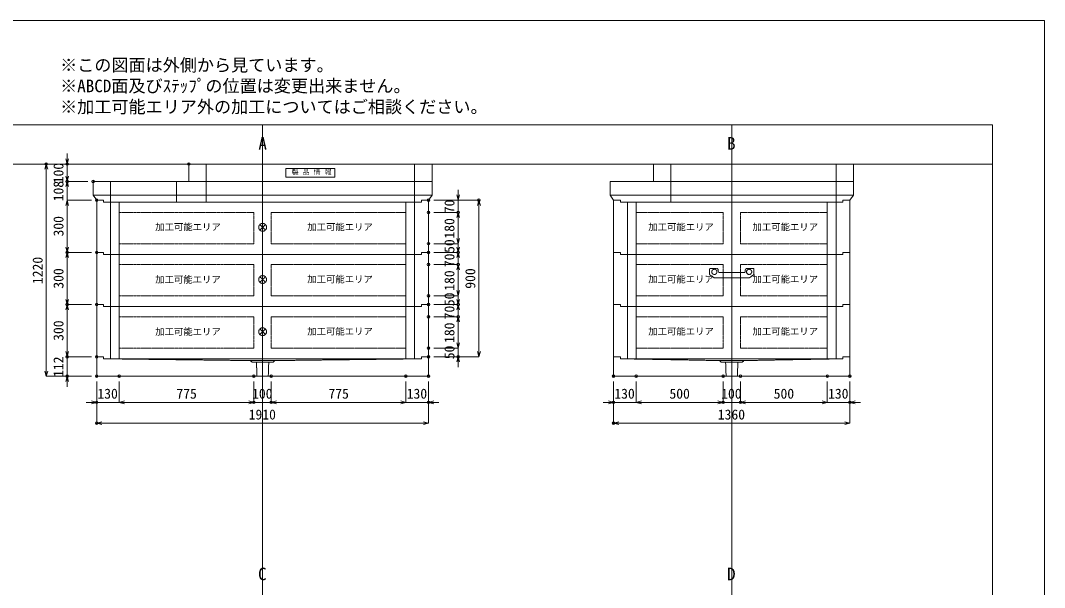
# Model space of a CAD drawing. Units: millimetres, scale not verified. Extents: x -4455 to 4455, y -3150 to 3150.
# Drawn here: x -1438 to 4455, y -109 to 3150 of the extents above; entities that cross this region are included whole.
import ezdxf
from ezdxf.enums import TextEntityAlignment as Align

# ---------------------------------------------------------------- set-up
doc = ezdxf.new("R2010")
doc.units = ezdxf.units.MM
doc.header["$LTSCALE"] = 30
doc.header["$PDMODE"] = 32
doc.header["$PDSIZE"] = 15
doc.linetypes.add('LONG_DASHED1', pattern=[7, 6, -1])
doc.linetypes.add('LONG_DOUBLE_CHAIN', pattern=[21.8, 18, -1, 0.6, -0.6, 0.6, -1])
for name, color, linetype, lineweight in [('0-0_D-TTL', 7, 'Continuous', 9), ('0-1_Defpoints', 7, 'Continuous', 9), ('0-3_D-TTL-TXT', 7, 'Continuous', 9), ('0-4_D-STR-TXT', 7, 'Continuous', 9), ('0-5_0', 134, 'Continuous', 9), ('0-6_D-STR', 7, 'Continuous', 9), ('0-7_D-STR-DIM', 3, 'Continuous', 9), ('0-8_D-STR-STR1', 7, 'LONG_DASHED1', 9), ('0-9_D-STR-STR5', 1, 'LONG_DOUBLE_CHAIN', 9), ('0-A_D-STR-STR3', 2, 'LONG_DASHED1', 9)]:
    doc.layers.add(name, color=color, linetype=linetype, lineweight=lineweight)
doc.styles.add('ＭＳ ゴシック', font='')
doc.styles.get('ＭＳ ゴシック').set_extended_font_data('MS Gothic')

# ---------------------------------------------------------------- blocks, each defined once
blk = doc.blocks.new('A$C4DE05FD1')
at = {"layer": '0-0_D-TTL', "color": 134}
for p, q in [((6000, 114000), (172200, 114000)), ((172200, 114000), (172200, 6000))]:
    blk.add_line(p, q, dxfattribs=at)
at = {"layer": '0-1_Defpoints', "color": 134}
for p, q in [((0, 126000), (178200, 126000)), ((178200, 126000), (178200, 0))]:
    blk.add_line(p, q, dxfattribs=at)
at = {"layer": '0-3_D-TTL-TXT', "style": 'ＭＳ ゴシック'}
for s, p in [('※この図面は外側から見ています。', (64891.4, 119723.5)), ('※ABCD面及びｽﾃｯﾌﾟの位置は変更出来ません。', (64891.4, 117323.5)), ('※加工可能エリア外の加工についてはご相談ください。', (64891.4, 114923.5))]:
    blk.add_text(s, height=1443, dxfattribs=at).set_placement(p, align=Align.BOTTOM_LEFT)
blk = doc.blocks.new('A$C31CA379A')
at = {"layer": '0-4_D-STR-TXT', "style": 'ＭＳ ゴシック'}
for s, p in [('A', (-488.8, -3285.8)), ('B', (53457.9, -3285.8)), ('C', (-527.1, -52785.8)), ('D', (53457.9, -52785.8))]:
    blk.add_text(s, height=1443, dxfattribs=at).set_placement(p, align=Align.BOTTOM_LEFT)
blk = doc.blocks.new('A$C0EB83927')
at = {"layer": '0-6_D-STR'}
for p, q in [((-28650, 360), (-28650, -3000)), ((-28650, 360), (-27450, 360)), ((-27450, 0), (-27450, 360)), ((27450, 0), (-27450, 0)), ((28650, 360), (27450, 360)), ((27450, 0), (27450, 360)), ((28650, 360), (28650, -3000)), ((28650, -3000), (-28650, -3000))]:
    blk.add_line(p, q, dxfattribs=at)
at = {"layer": '0-6_D-STR', "linetype": 'LONG_DASHED1'}
for p, q in [((-26520, 0), (-2100, -300)), ((26520, 0), (2100, -300)), ((-1800, -570), (-2100, -300)), ((-2100, -300), (2100, -300)), ((-1800, -570), (1800, -570)), ((-979.9, -3000), (-1057.5, -570)), ((979.9, -3000), (1057.5, -570)), ((1800, -570), (2100, -300))]:
    blk.add_line(p, q, dxfattribs=at)
blk = doc.blocks.new('_Open30')
at = {"layer": '0-5_0', "color": 7}
blk.add_line((0, 0), (-30, 0), dxfattribs=at)
blk.add_lwpolyline([(-30, 8.04), (0, 0), (-30, -8.04)], dxfattribs=at)
blk = doc.blocks.new('A$C78C0291E')
at = {"layer": '0-6_D-STR'}
for p, q in [((-20400, 360), (-20400, -3000)), ((-20400, 360), (-19200, 360)), ((-19200, 0), (-19200, 360)), ((-19200, 0), (19200, 0)), ((20400, 360), (19200, 360)), ((19200, 0), (19200, 360)), ((20400, 360), (20400, -3000)), ((-20400, -3000), (20400, -3000))]:
    blk.add_line(p, q, dxfattribs=at)
at = {"layer": '0-6_D-STR', "linetype": 'LONG_DASHED1'}
for p, q in [((-18270, 0), (-2100, -300)), ((18270, 0), (2100, -300)), ((-1800, -570), (-2100, -300)), ((2100, -300), (-2100, -300)), ((1800, -570), (-1800, -570)), ((-979.9, -3000), (-1057.5, -570)), ((979.9, -3000), (1057.5, -570)), ((1800, -570), (2100, -300))]:
    blk.add_line(p, q, dxfattribs=at)
blk = doc.blocks.new('A$C27844A11')
at = {"layer": '0-A_D-STR-STR3'}
for p, q in [((-3840, 1500), (-3840, 680.3)), ((-3773.2, 555.5), (-3090.6, 50.4)), ((-3690, 1650), (-2637.7, 1650)), ((2924.2, 0), (-2924.2, 0)), ((-2338.8, 1376.1), (-2313.1, 1081.9)), ((2163.6, 945), (-2163.6, 945)), ((2338.8, 1376.1), (2313.1, 1081.9)), ((3690, 1650), (2637.7, 1650)), ((3773.2, 555.5), (3090.6, 50.4)), ((3840, 1500), (3840, 680.3))]:
    blk.add_line(p, q, dxfattribs=at)
for centre in [(-3000, 1050), (3000, 1050)]:
    blk.add_circle(centre, 450, dxfattribs=at)
for centre, radius, start, end in [((-3690, 1500), 150, 90, 180), ((-3690, 680.3), 150, 180, 236.30993), ((-2924.2, 300), 300, 236.30993, 270), ((-2637.7, 1350), 300, 5, 90), ((-2163.6, 1095), 150, 185, 270), ((2163.6, 1095), 150, 270, 355), ((2637.7, 1350), 300, 90, 175), ((2924.2, 300), 300, 270, 303.69007), ((3690, 1500), 150, 0, 90), ((3690, 680.3), 150, 303.69007, 0)]:
    blk.add_arc(centre, radius, start, end, dxfattribs=at)
blk = doc.blocks.new('A$C37B4339D')
at = {"layer": '0-6_D-STR', "linetype": 'LONG_DASHED1'}
for p, q in [((-26250, 0), (-26250, 3600)), ((9750, 0), (9750, 3600)), ((14850, 0), (14850, 3600)), ((26250, 0), (26250, 3600))]:
    blk.add_line(p, q, dxfattribs=at)
at = {"layer": '0-6_D-STR'}
for p, q in [((29250, 1230), (-29250, 1230)), ((-28650, 360), (-27450, 360)), ((-27450, 0), (-27450, 360)), ((28650, 360), (27450, 360))]:
    blk.add_line(p, q, dxfattribs=at)
for points in [[(-29250, 3600), (29250, 3600), (29250, 1230), (28650, 360)], [(-29250, 3600), (-29250, 1230), (-28650, 360)], [(-27450, 0), (27450, 0), (27450, 360)]]:
    blk.add_lwpolyline(points, dxfattribs=at)
blk = doc.blocks.new('A$C3FC15DFF')
at = {"layer": '0-8_D-STR-STR1', "linetype": 'Continuous'}
blk.add_lwpolyline([(-4230, 0), (4230, 0), (4230, -1500), (-4230, -1500)], close=True, dxfattribs=at)
at = {"layer": '0-8_D-STR-STR1', "style": 'ＭＳ ゴシック'}
blk.add_text('製 品 情 報', height=865.9, dxfattribs=at).set_placement((-3224.4, -1323.8), align=Align.BOTTOM_LEFT)
blk = doc.blocks.new('A$C08DA0B1C')
at = {"layer": '0-6_D-STR'}
blk.add_line((-21000, 3000), (-21000, 0), dxfattribs=at)
at = {"layer": '0-6_D-STR', "linetype": 'LONG_DASHED1'}
for p, q in [((-18000, 0), (-18000, 3000)), ((18000, 0), (18000, 3000))]:
    blk.add_line(p, q, dxfattribs=at)
at = {"layer": '0-6_D-STR'}
blk.add_lwpolyline([(-21000, 3000), (21000, 3000), (21000, 0), (-21000, 0)], dxfattribs=at)
at = {"layer": '0-8_D-STR-STR1'}
blk.add_blockref('A$C3FC15DFF', (0, 2250), dxfattribs=at)
blk = doc.blocks.new('A$C43A2383C')
at = {"layer": '0-6_D-STR'}
for p, q in [((360, 20400), (360, 19200)), ((1230, -21000), (1230, 21000)), ((0, 19200), (360, 19200)), ((360, -20400), (360, -19200))]:
    blk.add_line(p, q, dxfattribs=at)
at = {"layer": '0-6_D-STR', "linetype": 'LONG_DASHED1'}
for p, q in [((0, 18000), (3600, 18000)), ((0, -10500), (3600, -10500))]:
    blk.add_line(p, q, dxfattribs=at)
at = {"layer": '0-6_D-STR'}
for points in [[(3600, 21000), (3600, -21000), (1230, -21000), (360, -20400)], [(3600, 21000), (1230, 21000), (360, 20400)], [(0, 19200), (0, -19200), (360, -19200)]]:
    blk.add_lwpolyline(points, dxfattribs=at)
blk = doc.blocks.new('A$C65632407')
at = {"layer": '0-6_D-STR', "linetype": 'LONG_DASHED1'}
for p, q in [((-14250, 0), (-14250, 3000)), ((14250, 0), (14250, 3000))]:
    blk.add_line(p, q, dxfattribs=at)
at = {"layer": '0-6_D-STR'}
blk.add_line((17250, 3000), (17250, 0), dxfattribs=at)
blk.add_lwpolyline([(17250, 3000), (-17250, 3000), (-17250, 0), (17250, 0)], dxfattribs=at)
blk = doc.blocks.new('A$C1C640AAB')
at = {"layer": '0-9_D-STR-STR5'}
for p, q in [((-477.3, -477.3), (477.3, 477.3)), ((-477.3, 477.3), (477.3, -477.3))]:
    blk.add_line(p, q, dxfattribs=at)
blk.add_circle((0, 0), 675, dxfattribs=at)
blk = doc.blocks.new('A$C25BF593D')
at = {"layer": '0-6_D-STR'}
for p, q in [((-28650, -8640), (-28650, 360)), ((-28650, 360), (-27450, 360)), ((-27450, 0), (-27450, 360)), ((-27450, 0), (27450, 0)), ((28650, 360), (27450, 360)), ((27450, 0), (27450, 360)), ((28650, -8640), (28650, 360)), ((-28650, -8640), (-27450, -8640)), ((-27450, -9000), (-27450, -8640)), ((28650, -8640), (27450, -8640)), ((27450, -9000), (27450, -8640)), ((-27450, -9000), (27450, -9000))]:
    blk.add_line(p, q, dxfattribs=at)
at = {"layer": '0-6_D-STR', "linetype": 'LONG_DASHED1'}
for p, q in [((-26250, -9000), (-26250, 0)), ((-24750, -9000), (-24750, 0)), ((24750, -9000), (24750, 0)), ((26250, -9000), (26250, 0))]:
    blk.add_line(p, q, dxfattribs=at)
at = {"layer": '0-9_D-STR-STR5'}
for p, q in [((-24750, -1740), (-24750, -7140)), ((-1500, -1740), (-24750, -1740)), ((-1500, -1740), (-1500, -7140)), ((1500, -1740), (24750, -1740)), ((1500, -1740), (1500, -7140)), ((24750, -1740), (24750, -7140)), ((-1500, -7140), (-24750, -7140)), ((1500, -7140), (24750, -7140))]:
    blk.add_line(p, q, dxfattribs=at)
blk = doc.blocks.new('A$C349817E5')
at = {"layer": '0-6_D-STR'}
for p, q in [((-20400, -8640), (-20400, 360)), ((-20400, 360), (-19200, 360)), ((-19200, 0), (-19200, 360)), ((-19200, 0), (19200, 0)), ((20400, 360), (19200, 360)), ((19200, 0), (19200, 360)), ((20400, -8640), (20400, 360)), ((-20400, -8640), (-19200, -8640)), ((-19200, -9000), (-19200, -8640)), ((20400, -8640), (19200, -8640)), ((19200, -9000), (19200, -8640)), ((-19200, -9000), (19200, -9000))]:
    blk.add_line(p, q, dxfattribs=at)
at = {"layer": '0-6_D-STR', "linetype": 'LONG_DASHED1'}
for p, q in [((-18000, -9000), (-18000, 0)), ((-16500, -9000), (-16500, 0)), ((16500, -9000), (16500, 0)), ((18000, -9000), (18000, 0))]:
    blk.add_line(p, q, dxfattribs=at)
at = {"layer": '0-9_D-STR-STR5'}
for p, q in [((-16500, -1740), (-16500, -7140)), ((-1500, -1740), (-16500, -1740)), ((-1500, -1740), (-1500, -7140)), ((1500, -1740), (16500, -1740)), ((1500, -1740), (1500, -7140)), ((16500, -1740), (16500, -7140)), ((-1500, -7140), (-16500, -7140)), ((1500, -7140), (16500, -7140))]:
    blk.add_line(p, q, dxfattribs=at)

msp = doc.modelspace()

# ---------------------------------------------------------------- linework, layer by layer
at = {"layer": '0-1_Defpoints'}
for p in [(-1290, 2325), (-1170, 2325), (-470, 2325), (-1170, 2225), (-1020, 2225), (-1000, 2117), (-1000, 2117), (910, 2117), (910, 2117), (1200, 2117), (910, 2047), (1080, 2047), (910, 1867), (-1170, 1817), (-1000, 1817), (-1000, 1817), (910, 1817), (910, 1817), (1080, 1817), (910, 1747), (1080, 1747), (910, 1567), (-1170, 1517), (-1000, 1517), (-1000, 1517), (910, 1517), (910, 1517), (1080, 1517), (910, 1447), (1080, 1447), (910, 1267), (-1170, 1217), (-1000, 1217), (-1000, 1217), (910, 1217), (910, 1217), (1080, 1217), (-1170, 1105), (-1000, 1105), (-1000, 1105), (-1000, 1105), (-870, 1105), (-95, 1105), (5, 1105), (780, 1105), (910, 1105), (1975, 1105), (1975, 1105), (2105, 1105), (2605, 1105), (2705, 1105), (3205, 1105), (3335, 1105), (-1000, 955), (-95, 955), (5, 955), (910, 955), (1975, 955), (2605, 955), (2705, 955), (3335, 955), (-1000, 835), (1975, 835)]:
    msp.add_point(p, dxfattribs=at)
at = {"layer": '0-5_0'}
for p, q in [((-45, -2400), (-45, 2550)), ((2655, -2400), (2655, 2550)), ((-1545, 2325), (4155, 2325))]:
    msp.add_line(p, q, dxfattribs=at)
at = {"layer": '0-7_D-STR-DIM'}
for p, q in [((-1170, 2355), (-1170, 2385)), ((-500, 2325), (-1290, 2325)), ((-500, 2325), (-1170, 2325)), ((-1170, 2225), (-1170, 2325)), ((-1290, 1135), (-1290, 2295)), ((-1170, 2255), (-1170, 2285)), ((-1050, 2225), (-1170, 2225)), ((-1170, 2117), (-1170, 2225)), ((-1050, 2225), (-1170, 2225)), ((-1170, 2195), (-1170, 2165)), ((1080, 2147), (1080, 2177)), ((-1030, 2117), (-1170, 2117)), ((-1030, 2117), (-1170, 2117)), ((-1170, 2087), (-1170, 2057)), ((-1170, 2087), (-1170, 1847)), ((940, 2117), (1200, 2117)), ((940, 2117), (1080, 2117)), ((1080, 2117), (1080, 2047)), ((1200, 1247), (1200, 2087)), ((940, 2047), (1080, 2047)), ((940, 2047), (1080, 2047)), ((1080, 1897), (1080, 2017)), ((1080, 2017), (1080, 1987)), ((1080, 1897), (1080, 1927)), ((940, 1867), (1080, 1867)), ((940, 1867), (1080, 1867)), ((1080, 1847), (1080, 1877)), ((1080, 1867), (1080, 1817)), ((-1030, 1817), (-1170, 1817)), ((-1030, 1817), (-1170, 1817)), ((-1170, 1787), (-1170, 1547)), ((940, 1817), (1080, 1817)), ((940, 1817), (1080, 1817)), ((1080, 1817), (1080, 1747)), ((1080, 1787), (1080, 1757)), ((940, 1747), (1080, 1747)), ((940, 1747), (1080, 1747)), ((1080, 1597), (1080, 1717)), ((1080, 1717), (1080, 1687)), ((1080, 1597), (1080, 1627)), ((940, 1567), (1080, 1567)), ((940, 1567), (1080, 1567)), ((1080, 1547), (1080, 1577)), ((1080, 1567), (1080, 1517)), ((-1030, 1517), (-1170, 1517)), ((-1030, 1517), (-1170, 1517)), ((-1170, 1487), (-1170, 1247)), ((940, 1517), (1080, 1517)), ((940, 1517), (1080, 1517)), ((1080, 1517), (1080, 1447)), ((1080, 1487), (1080, 1457)), ((940, 1447), (1080, 1447)), ((940, 1447), (1080, 1447)), ((1080, 1297), (1080, 1417)), ((1080, 1417), (1080, 1387)), ((1080, 1297), (1080, 1327)), ((-1170, 1247), (-1170, 1277)), ((940, 1267), (1080, 1267)), ((940, 1267), (1080, 1267)), ((1080, 1267), (1080, 1217)), ((-1030, 1217), (-1170, 1217)), ((-1170, 1217), (-1170, 1105)), ((-1030, 1217), (-1170, 1217)), ((940, 1217), (1200, 1217)), ((940, 1217), (1080, 1217)), ((1080, 1187), (1080, 1157)), ((-1030, 1105), (-1290, 1105)), ((-1030, 1105), (-1170, 1105)), ((-1170, 1075), (-1170, 1045)), ((-1000, 1075), (-1000, 835)), ((-1000, 1075), (-1000, 955)), ((-870, 1075), (-870, 955)), ((-870, 1075), (-870, 955)), ((-95, 1075), (-95, 955)), ((-95, 1075), (-95, 955)), ((5, 1075), (5, 955)), ((5, 1075), (5, 955)), ((780, 1075), (780, 955)), ((780, 1075), (780, 955)), ((910, 1075), (910, 955)), ((910, 1075), (910, 835)), ((1975, 1075), (1975, 835)), ((1975, 1075), (1975, 955)), ((2105, 1075), (2105, 955)), ((2105, 1075), (2105, 955)), ((2605, 1075), (2605, 955)), ((2605, 1075), (2605, 955)), ((2705, 1075), (2705, 955)), ((2705, 1075), (2705, 955)), ((3205, 1075), (3205, 955)), ((3205, 1075), (3205, 955)), ((3335, 1075), (3335, 955)), ((3335, 1075), (3335, 835)), ((-1030, 955), (-1060, 955)), ((-870, 955), (-1000, 955)), ((-840, 955), (-125, 955)), ((-840, 955), (-810, 955)), ((-125, 955), (-155, 955)), ((-95, 955), (5, 955)), ((750, 955), (35, 955)), ((35, 955), (65, 955)), ((750, 955), (720, 955)), ((780, 955), (910, 955)), ((940, 955), (970, 955)), ((1945, 955), (1915, 955)), ((2105, 955), (1975, 955)), ((2135, 955), (2575, 955)), ((2135, 955), (2165, 955)), ((2575, 955), (2545, 955)), ((2605, 955), (2705, 955)), ((3175, 955), (2735, 955)), ((2735, 955), (2765, 955)), ((3175, 955), (3145, 955)), ((3205, 955), (3335, 955)), ((3365, 955), (3395, 955)), ((880, 835), (-970, 835)), ((3305, 835), (2005, 835))]:
    msp.add_line(p, q, dxfattribs=at)

# ---------------------------------------------------------------- block references
at = {"layer": '0-0_D-TTL', "xscale": 0.05, "yscale": 0.05}
msp.add_blockref('A$C4DE05FD1', (-4455, -3150), dxfattribs=at)
at = {"layer": '0-4_D-STR-TXT', "xscale": 0.05, "yscale": 0.05}
msp.add_blockref('A$C31CA379A', (-45, 2550), dxfattribs=at)
at = {"layer": '0-6_D-STR', "yscale": 0.03333333}
for name, p, xscale in [('A$C08DA0B1C', (230, 2225), 0.03333333), ('A$C65632407', (2780, 2225), -0.03333333), ('A$C37B4339D', (-45, 2105), -0.03333333), ('A$C25BF593D', (-45, 2105), 0.03333333), ('A$C349817E5', (2655, 2105), 0.03333333), ('A$C25BF593D', (-45, 1805), 0.03333333), ('A$C349817E5', (2655, 1805), 0.03333333), ('A$C25BF593D', (-45, 1505), 0.03333333), ('A$C349817E5', (2655, 1505), 0.03333333), ('A$C0EB83927', (-45, 1205), -0.03333333), ('A$C78C0291E', (2655, 1205), 0.03333333)]:
    msp.add_blockref(name, p, dxfattribs=dict(at, xscale=xscale))
at = {"layer": '0-6_D-STR', "xscale": -0.03333333, "yscale": 0.03333333, "rotation": 270}
msp.add_blockref('A$C43A2383C', (2655, 2105), dxfattribs=at)
at = {"layer": '0-7_D-STR-DIM'}
for p, rotation in [((-1290, 2325), 90), ((-1170, 2325), 270), ((-1170, 2225), 270), ((-1170, 2225), 90), ((1080, 2117), 270), ((-1170, 2117), 90), ((-1170, 2117), 90), ((1200, 2117), 90), ((1080, 2047), 90), ((1080, 2047), 90), ((1080, 1867), 270), ((1080, 1867), 270), ((-1170, 1817), 270), ((1080, 1817), 270), ((-1170, 1817), 90), ((1080, 1817), 90), ((1080, 1747), 90), ((1080, 1747), 90), ((1080, 1567), 270), ((1080, 1567), 270), ((-1170, 1517), 270), ((1080, 1517), 270), ((-1170, 1517), 90), ((1080, 1517), 90), ((1080, 1447), 90), ((1080, 1447), 90), ((1080, 1267), 270), ((1080, 1267), 270), ((-1170, 1217), 270), ((-1170, 1217), 270), ((1200, 1217), 270), ((1080, 1217), 90), ((-1290, 1105), 270), ((-1170, 1105), 90), ((-870, 955), 180), ((-870, 955), 180), ((5, 955), 180), ((5, 955), 180), ((910, 955), 180), ((2105, 955), 180), ((2105, 955), 180), ((2705, 955), 180), ((2705, 955), 180), ((3335, 955), 180), ((-1000, 835), 180), ((1975, 835), 180)]:
    msp.add_blockref('_Open30', p, dxfattribs=dict(at, rotation=rotation))
for p in [(-1000, 955), (-95, 955), (-95, 955), (780, 955), (780, 955), (1975, 955), (2605, 955), (2605, 955), (3205, 955), (3205, 955), (910, 835), (3335, 835)]:
    msp.add_blockref('_Open30', p, dxfattribs=at)
at = {"layer": '0-9_D-STR-STR5', "xscale": 0.03333333, "yscale": 0.03333333}
for p in [(-45, 1961), (-45, 1661), (-45, 1361)]:
    msp.add_blockref('A$C1C640AAB', p, dxfattribs=at)
at = {"layer": '0-A_D-STR-STR3', "xscale": 0.03333333, "yscale": 0.03333333}
msp.add_blockref('A$C27844A11', (2655, 1670), dxfattribs=at)

# ---------------------------------------------------------------- texts
at = {"layer": '0-7_D-STR-DIM', "style": 'ＭＳ ゴシック'}
for s, p in [('100', (-1173.9, 2214.22)), ('108', (-1173.9, 2110.67)), ('70', (1076.1, 2042.1)), ('300', (-1173.9, 1908.35)), ('180', (1076.1, 1896.22)), ('50', (1076.1, 1813.92)), ('1220', (-1293.9, 1634.72)), ('70', (1076.1, 1732.1)), ('300', (-1173.9, 1608.35)), ('180', (1076.1, 1596.22)), ('900', (1196.1, 1608.05)), ('50', (1076.1, 1507.85)), ('70', (1076.1, 1432.1)), ('300', (-1173.9, 1308.35)), ('180', (1076.1, 1296.22)), ('50', (1076.1, 1202.85)), ('112', (-1173.9, 1100.85))]:
    msp.add_text(s, height=57.62, rotation=90, dxfattribs=at).set_placement(p, align=Align.BOTTOM_LEFT)
for s, p in [('130', (-995.78, 958.9)), ('775', (-541.12, 958.9)), ('100', (-105.78, 958.9)), ('775', (333.88, 958.9)), ('130', (784.22, 958.9)), ('130', (1979.22, 958.9)), ('500', (2296.35, 958.9)), ('100', (2594.22, 958.9)), ('500', (2896.35, 958.9)), ('130', (3209.22, 958.9)), ('1910', (-125.28, 838.9)), ('1360', (2574.72, 838.9))]:
    msp.add_text(s, height=57.62, dxfattribs=at).set_placement(p, align=Align.BOTTOM_LEFT)
at = {"layer": '0-9_D-STR-STR5', "style": 'ＭＳ ゴシック'}
for p in [(-662.98, 1932.03), (212.02, 1932.03), (2174.52, 1932.03), (2774.52, 1932.03), (-662.98, 1630.03), (212.02, 1632.03), (2174.52, 1632.03), (2774.52, 1632.03), (-662.98, 1330.03), (212.02, 1332.03), (2174.52, 1332.03), (2774.52, 1332.03)]:
    msp.add_text('加工可能エリア', height=38.49, dxfattribs=at).set_placement(p, align=Align.BOTTOM_LEFT)

doc.saveas('drawing.dxf')
